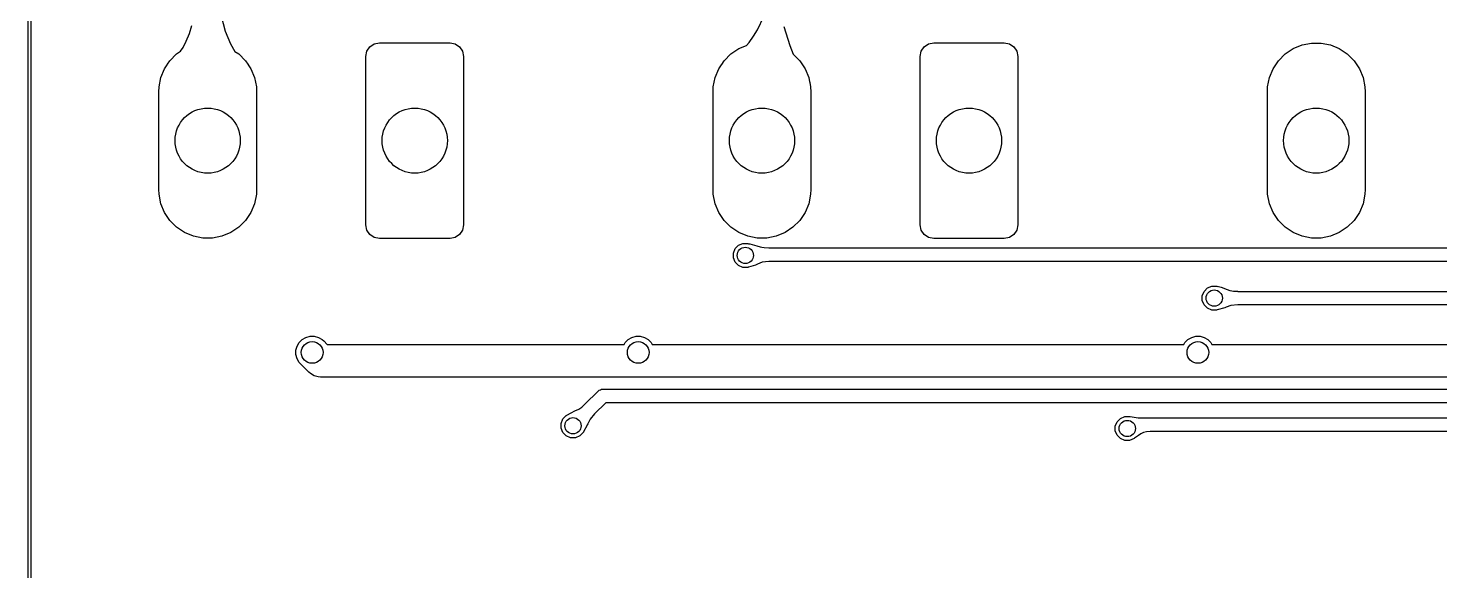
# Model space of a CAD drawing. Extents: x 89 to 178, y -115 to -57.
# Drawn here: x 88.97 to 114.95, y -85.32 to -75.33 of the extents above; entities that cross this region are included whole.
import ezdxf

# ---------------------------------------------------------------- set-up
doc = ezdxf.new("R2010")
doc.units = 0
doc.layers.add('BLACK', color=7, linetype='CONTINUOUS')

msp = doc.modelspace()

# ---------------------------------------------------------------- linework, layer by layer
at = {"layer": 'BLACK', "linetype": 'CONTINUOUS'}
for p, q in [((88.975, -106.5), (88.975, -65.5)), ((89.025, -65.524181), (89.025, -106.475818)), ((91.940218, -75.427211), (91.988395, -75.277971)), ((92.522783, -75.100444), (92.59929, -75.382925)), ((102.397829, -75.359542), (102.514893, -75.116504)), ((102.881854, -75.300312), (102.987492, -75.65036)), ((91.823265, -75.68597), (91.881375, -75.571629)), ((91.881375, -75.571629), (91.940218, -75.427211)), ((92.59929, -75.382925), (92.695766, -75.618055)), ((102.238992, -75.59551), (102.323098, -75.479939)), ((102.323098, -75.479939), (102.397829, -75.359542)), ((91.581791, -75.929046), (91.706546, -75.804291)), ((91.706546, -75.804291), (91.778933, -75.755923)), ((91.778933, -75.755923), (91.823265, -75.68597)), ((92.695766, -75.618055), (92.779386, -75.758141)), ((92.779386, -75.758141), (92.848454, -75.804291)), ((92.848454, -75.804291), (92.973209, -75.929046)), ((95.1875, -75.85), (95.20653, -75.754329)), ((95.20653, -75.754329), (95.260723, -75.673223)), ((95.260723, -75.673223), (95.341829, -75.61903)), ((95.341829, -75.61903), (95.4375, -75.6)), ((95.4375, -75.6), (96.7375, -75.6)), ((96.7375, -75.6), (96.833171, -75.61903)), ((96.833171, -75.61903), (96.914277, -75.673223)), ((96.914277, -75.673223), (96.96847, -75.754329)), ((96.96847, -75.754329), (96.9875, -75.85)), ((101.781791, -75.929046), (101.906546, -75.804291)), ((101.906546, -75.804291), (102.053243, -75.706271)), ((102.053243, -75.706271), (102.194437, -75.647786)), ((102.194437, -75.647786), (102.238992, -75.59551)), ((102.987492, -75.65036), (103.054338, -75.810175)), ((103.054338, -75.810175), (103.173209, -75.929046)), ((105.3875, -75.85), (105.40653, -75.754329)), ((105.40653, -75.754329), (105.460723, -75.673223)), ((105.460723, -75.673223), (105.541829, -75.61903)), ((105.541829, -75.61903), (105.6375, -75.6)), ((105.6375, -75.6), (106.9375, -75.6)), ((106.9375, -75.6), (107.033171, -75.61903)), ((107.033171, -75.61903), (107.114277, -75.673223)), ((107.114277, -75.673223), (107.16847, -75.754329)), ((107.16847, -75.754329), (107.1875, -75.85)), ((111.981791, -75.929046), (112.106546, -75.804291)), ((112.106546, -75.804291), (112.253243, -75.706271)), ((112.253243, -75.706271), (112.416244, -75.638754)), ((112.416244, -75.638754), (112.589285, -75.604334)), ((112.589285, -75.604334), (112.765715, -75.604334)), ((112.765715, -75.604334), (112.938756, -75.638754)), ((112.938756, -75.638754), (113.101757, -75.706271)), ((113.101757, -75.706271), (113.248454, -75.804291)), ((113.248454, -75.804291), (113.373209, -75.929046)), ((91.416254, -76.238744), (91.483771, -76.075743)), ((91.483771, -76.075743), (91.531492, -76.004322)), ((91.529177, -75.999987), (91.538684, -75.993559)), ((91.531492, -76.004322), (91.529177, -75.999987)), ((91.538684, -75.993559), (91.581791, -75.929046)), ((92.973209, -75.929046), (93.016038, -75.993144)), ((93.016038, -75.993144), (93.025823, -75.999987)), ((93.025823, -75.999987), (93.023507, -76.004322)), ((93.023507, -76.004322), (93.071229, -76.075743)), ((93.071229, -76.075743), (93.138746, -76.238744)), ((95.1875, -78.95), (95.1875, -75.85)), ((96.9875, -75.85), (96.9875, -78.95)), ((101.616254, -76.238744), (101.683771, -76.075743)), ((101.683771, -76.075743), (101.731492, -76.004322)), ((101.729177, -75.999987), (101.736914, -75.996208)), ((101.731492, -76.004322), (101.729177, -75.999987)), ((101.736914, -75.996208), (101.781791, -75.929046)), ((103.173209, -75.929046), (103.271229, -76.075743)), ((103.271229, -76.075743), (103.338746, -76.238744)), ((105.3875, -78.95), (105.3875, -75.85)), ((107.1875, -75.85), (107.1875, -78.95)), ((111.816254, -76.238744), (111.883771, -76.075743)), ((111.883771, -76.075743), (111.981791, -75.929046)), ((113.373209, -75.929046), (113.471229, -76.075743)), ((113.471229, -76.075743), (113.538746, -76.238744)), ((91.381834, -76.411785), (91.416254, -76.238744)), ((93.138746, -76.238744), (93.173166, -76.411785)), ((101.581834, -76.411785), (101.616254, -76.238744)), ((103.338746, -76.238744), (103.354301, -76.316946)), ((103.354301, -76.316946), (103.360207, -76.324419)), ((103.360207, -76.324419), (103.35665, -76.328756)), ((103.35665, -76.328756), (103.373166, -76.411785)), ((111.781834, -76.411785), (111.816254, -76.238744)), ((113.538746, -76.238744), (113.573166, -76.411785)), ((91.3775, -76.5), (91.381834, -76.411785)), ((91.3775, -78.3), (91.3775, -76.5)), ((93.173166, -76.411785), (93.1775, -76.5)), ((93.1775, -76.5), (93.1775, -78.3)), ((101.5775, -76.5), (101.581834, -76.411785)), ((101.5775, -78.3), (101.5775, -76.5)), ((103.373166, -76.411785), (103.3775, -76.5)), ((103.3775, -76.5), (103.3775, -78.3)), ((111.7775, -76.5), (111.781834, -76.411785)), ((111.7775, -78.3), (111.7775, -76.5)), ((113.573166, -76.411785), (113.5775, -76.5)), ((113.5775, -76.5), (113.5775, -78.3)), ((91.381834, -78.388215), (91.3775, -78.3)), ((91.416254, -78.561256), (91.381834, -78.388215)), ((93.173166, -78.388215), (93.138746, -78.561256)), ((93.1775, -78.3), (93.173166, -78.388215)), ((101.581834, -78.388215), (101.5775, -78.3)), ((101.616254, -78.561256), (101.581834, -78.388215)), ((103.373166, -78.388215), (103.338746, -78.561256)), ((103.3775, -78.3), (103.373166, -78.388215)), ((111.781834, -78.388215), (111.7775, -78.3)), ((111.816254, -78.561256), (111.781834, -78.388215)), ((113.573166, -78.388215), (113.538746, -78.561256)), ((113.5775, -78.3), (113.573166, -78.388215)), ((91.483771, -78.724257), (91.416254, -78.561256)), ((93.138746, -78.561256), (93.071229, -78.724257)), ((101.683771, -78.724257), (101.616254, -78.561256)), ((103.338746, -78.561256), (103.271229, -78.724257)), ((111.883771, -78.724257), (111.816254, -78.561256)), ((113.538746, -78.561256), (113.471229, -78.724257)), ((91.581791, -78.870954), (91.483771, -78.724257)), ((91.706546, -78.995709), (91.581791, -78.870954)), ((92.973209, -78.870954), (92.848454, -78.995709)), ((93.071229, -78.724257), (92.973209, -78.870954)), ((95.20653, -79.045671), (95.1875, -78.95)), ((96.9875, -78.95), (96.96847, -79.045671)), ((101.781791, -78.870954), (101.683771, -78.724257)), ((101.906546, -78.995709), (101.781791, -78.870954)), ((103.173209, -78.870954), (103.048454, -78.995709)), ((103.271229, -78.724257), (103.173209, -78.870954)), ((105.40653, -79.045671), (105.3875, -78.95)), ((107.1875, -78.95), (107.16847, -79.045671)), ((111.981791, -78.870954), (111.883771, -78.724257)), ((112.106546, -78.995709), (111.981791, -78.870954)), ((113.373209, -78.870954), (113.248454, -78.995709)), ((113.471229, -78.724257), (113.373209, -78.870954)), ((91.853243, -79.093729), (91.706546, -78.995709)), ((92.016244, -79.161246), (91.853243, -79.093729)), ((92.189285, -79.195666), (92.016244, -79.161246)), ((92.365715, -79.195666), (92.189285, -79.195666)), ((92.538756, -79.161246), (92.365715, -79.195666)), ((92.701757, -79.093729), (92.538756, -79.161246)), ((92.848454, -78.995709), (92.701757, -79.093729)), ((95.260723, -79.126777), (95.20653, -79.045671)), ((95.341829, -79.18097), (95.260723, -79.126777)), ((95.4375, -79.2), (95.341829, -79.18097)), ((96.7375, -79.2), (95.4375, -79.2)), ((96.833171, -79.18097), (96.7375, -79.2)), ((96.914277, -79.126777), (96.833171, -79.18097)), ((96.96847, -79.045671), (96.914277, -79.126777)), ((102.053243, -79.093729), (101.906546, -78.995709)), ((102.216244, -79.161246), (102.053243, -79.093729)), ((102.389285, -79.195666), (102.216244, -79.161246)), ((102.565715, -79.195666), (102.389285, -79.195666)), ((102.738756, -79.161246), (102.565715, -79.195666)), ((102.901757, -79.093729), (102.738756, -79.161246)), ((103.048454, -78.995709), (102.901757, -79.093729)), ((105.460723, -79.126777), (105.40653, -79.045671)), ((105.541829, -79.18097), (105.460723, -79.126777)), ((105.6375, -79.2), (105.541829, -79.18097)), ((106.9375, -79.2), (105.6375, -79.2)), ((107.033171, -79.18097), (106.9375, -79.2)), ((107.114277, -79.126777), (107.033171, -79.18097)), ((107.16847, -79.045671), (107.114277, -79.126777)), ((112.253243, -79.093729), (112.106546, -78.995709)), ((112.416244, -79.161246), (112.253243, -79.093729)), ((112.589285, -79.195666), (112.416244, -79.161246)), ((112.765715, -79.195666), (112.589285, -79.195666)), ((112.938756, -79.161246), (112.765715, -79.195666)), ((113.101757, -79.093729), (112.938756, -79.161246)), ((113.248454, -78.995709), (113.101757, -79.093729)), ((101.950694, -79.469588), (101.98429, -79.38848)), ((101.950694, -79.557378), (101.950694, -79.469588)), ((101.98429, -79.38848), (102.046368, -79.326402)), ((102.046368, -79.326402), (102.127476, -79.292806)), ((102.127476, -79.292806), (102.215266, -79.292806)), ((102.215266, -79.292806), (102.227632, -79.297928)), ((102.227632, -79.297928), (102.251537, -79.302683)), ((102.251537, -79.302683), (102.252261, -79.302853)), ((102.252261, -79.302853), (102.380512, -79.337684)), ((102.380512, -79.337684), (102.380829, -79.337775)), ((102.380829, -79.337775), (102.445736, -79.357787)), ((102.445736, -79.357787), (102.475418, -79.363067)), ((102.475418, -79.363067), (102.516339, -79.370347)), ((102.516339, -79.370347), (102.51634, -79.370347)), ((102.51634, -79.370347), (102.516346, -79.370348)), ((102.516346, -79.370348), (102.605889, -79.374484)), ((102.605889, -79.374484), (102.606988, -79.375)), ((102.606988, -79.375), (119.4, -79.375)), ((101.98429, -79.638486), (101.950694, -79.557378)), ((102.046368, -79.700564), (101.98429, -79.638486)), ((102.127476, -79.73416), (102.046368, -79.700564)), ((102.215266, -79.73416), (102.127476, -79.73416)), ((102.224945, -79.73015), (102.215266, -79.73416)), ((102.227577, -79.730406), (102.224945, -79.73015)), ((102.355471, -79.69141), (102.227577, -79.730406)), ((102.356914, -79.690864), (102.355471, -79.69141)), ((102.393755, -79.674059), (102.356914, -79.690864)), ((102.393759, -79.674058), (102.393755, -79.674059)), ((102.482181, -79.639508), (102.393759, -79.674058)), ((102.482183, -79.639507), (102.482181, -79.639508)), ((102.606599, -79.626124), (102.482183, -79.639507)), ((102.608948, -79.625), (102.606599, -79.626124)), ((119.348224, -79.625), (102.608948, -79.625)), ((110.579323, -80.256107), (110.612919, -80.174999)), ((110.579323, -80.343897), (110.579323, -80.256107)), ((110.612919, -80.174999), (110.674997, -80.112921)), ((110.674997, -80.112921), (110.756105, -80.079325)), ((110.756105, -80.079325), (110.843895, -80.079325)), ((110.843895, -80.079325), (110.852325, -80.082817)), ((110.852325, -80.082817), (110.855238, -80.082251)), ((110.855238, -80.082251), (110.855794, -80.082378)), ((110.855794, -80.082378), (110.926575, -80.100541)), ((110.926575, -80.100541), (110.945656, -80.105438)), ((110.945656, -80.105438), (110.946823, -80.105804)), ((110.946823, -80.105804), (111.017301, -80.131993)), ((111.017301, -80.131993), (111.038544, -80.139549)), ((111.038544, -80.139549), (111.090245, -80.157941)), ((111.090245, -80.157941), (111.12277, -80.164153)), ((111.12277, -80.164153), (111.155289, -80.170365)), ((111.155289, -80.170365), (111.155291, -80.170365)), ((111.155291, -80.170365), (111.155296, -80.170366)), ((111.155296, -80.170366), (111.234576, -80.174429)), ((111.234576, -80.174429), (111.235772, -80.174998)), ((111.235772, -80.174998), (124.899998, -80.174998)), ((110.612919, -80.425005), (110.579323, -80.343897)), ((110.674997, -80.487083), (110.612919, -80.425005)), ((110.756105, -80.520679), (110.674997, -80.487083)), ((110.843895, -80.520679), (110.756105, -80.520679)), ((110.853222, -80.516815), (110.843895, -80.520679)), ((110.856093, -80.517132), (110.853222, -80.516815)), ((110.995726, -80.476535), (110.856093, -80.517132)), ((110.996786, -80.476171), (110.995726, -80.476535)), ((111.017303, -80.468006), (110.996786, -80.476171)), ((111.108368, -80.437533), (111.017303, -80.468006)), ((111.235041, -80.425969), (111.108368, -80.437533)), ((111.237113, -80.424998), (111.235041, -80.425969)), ((124.848222, -80.424998), (111.237113, -80.424998)), ((94.017372, -81.061994), (94.085195, -81.022836)), ((94.085195, -81.022836), (94.160842, -81.002567)), ((94.160842, -81.002567), (94.239158, -81.002567)), ((94.239158, -81.002567), (94.314805, -81.022836)), ((94.314805, -81.022836), (94.382628, -81.061994)), ((100.017372, -81.061994), (100.085195, -81.022836)), ((100.085195, -81.022836), (100.160842, -81.002567)), ((100.160842, -81.002567), (100.239158, -81.002567)), ((100.239158, -81.002567), (100.314805, -81.022836)), ((100.314805, -81.022836), (100.382628, -81.061994)), ((110.317372, -81.061994), (110.385195, -81.022836)), ((110.385195, -81.022836), (110.460842, -81.002567)), ((110.460842, -81.002567), (110.539158, -81.002567)), ((110.539158, -81.002567), (110.614805, -81.022836)), ((110.614805, -81.022836), (110.682628, -81.061994)), ((93.902567, -81.260842), (93.922836, -81.185195)), ((93.902567, -81.339158), (93.902567, -81.260842)), ((93.922836, -81.185195), (93.961994, -81.117372)), ((93.961994, -81.117372), (94.017372, -81.061994)), ((94.382628, -81.061994), (94.412132, -81.087868)), ((94.412132, -81.087868), (94.476266, -81.152002)), ((94.476266, -81.152002), (99.942, -81.152002)), ((99.942, -81.152002), (99.961994, -81.117372)), ((99.961994, -81.117372), (100.017372, -81.061994)), ((100.382628, -81.061994), (100.438006, -81.117372)), ((100.438006, -81.117372), (100.458, -81.152002)), ((100.458, -81.152002), (110.242, -81.152002)), ((110.242, -81.152002), (110.261994, -81.117372)), ((110.261994, -81.117372), (110.317372, -81.061994)), ((110.682628, -81.061994), (110.738006, -81.117372)), ((110.738006, -81.117372), (110.758, -81.152002)), ((110.758, -81.152002), (118.318333, -81.152002)), ((93.922836, -81.414805), (93.902567, -81.339158)), ((93.961994, -81.482628), (93.922836, -81.414805)), ((93.987868, -81.512132), (93.961994, -81.482628)), ((94.13987, -81.664134), (93.987868, -81.512132)), ((94.169374, -81.690008), (94.13987, -81.664134)), ((94.237197, -81.729166), (94.169374, -81.690008)), ((94.312844, -81.749435), (94.237197, -81.729166)), ((94.352002, -81.752002), (94.312844, -81.749435)), ((128.448, -81.752002), (94.352002, -81.752002)), ((99.21975, -82.253472), (99.461611, -82.011612)), ((99.461611, -82.011612), (99.480553, -81.996067)), ((99.480553, -81.996067), (99.480554, -81.996066)), ((99.480554, -81.996066), (99.506949, -81.985133)), ((99.506949, -81.985133), (99.525613, -81.977402)), ((99.525613, -81.977402), (99.525614, -81.977402)), ((99.525614, -81.977402), (99.55, -81.975)), ((99.55, -81.975), (130.686555, -81.975)), ((99.104786, -82.344315), (99.159569, -82.307103)), ((99.159569, -82.307103), (99.2185, -82.253917)), ((99.2185, -82.253917), (99.21975, -82.253472)), ((99.601777, -82.225), (99.397472, -82.429304)), ((130.687342, -82.225), (99.601777, -82.225)), ((98.779323, -82.606105), (98.812919, -82.524997)), ((98.812919, -82.524997), (98.874997, -82.462919)), ((98.874997, -82.462919), (98.883427, -82.459426)), ((98.883427, -82.459426), (98.885087, -82.456967)), ((98.885087, -82.456967), (98.88557, -82.456663)), ((98.88557, -82.456663), (98.965419, -82.409427)), ((98.965419, -82.409427), (98.966493, -82.408865)), ((98.966493, -82.408865), (99.034858, -82.377545)), ((99.034858, -82.377545), (99.104786, -82.344315)), ((99.3153, -82.529203), (99.272458, -82.615134)), ((99.396694, -82.431455), (99.3153, -82.529203)), ((99.397472, -82.429304), (99.396694, -82.431455)), ((108.979323, -82.656105), (109.012919, -82.574997)), ((109.012919, -82.574997), (109.074997, -82.512919)), ((109.074997, -82.512919), (109.156105, -82.479323)), ((109.156105, -82.479323), (109.243895, -82.479323)), ((109.243895, -82.479323), (109.250438, -82.482033)), ((109.250438, -82.482033), (109.254938, -82.481052)), ((109.254938, -82.481052), (109.401499, -82.504)), ((109.401499, -82.504), (131.062887, -82.504)), ((98.779323, -82.693895), (98.779323, -82.606105)), ((98.812919, -82.775003), (98.779323, -82.693895)), ((98.874997, -82.837081), (98.812919, -82.775003)), ((98.956105, -82.870677), (98.874997, -82.837081)), ((99.125003, -82.837081), (99.043895, -82.870677)), ((99.187081, -82.775003), (99.125003, -82.837081)), ((99.190944, -82.765674), (99.187081, -82.775003)), ((99.193198, -82.763869), (99.190944, -82.765674)), ((99.263231, -82.636421), (99.193198, -82.763869)), ((99.263723, -82.635414), (99.263231, -82.636421)), ((99.272458, -82.615134), (99.263723, -82.635414)), ((108.979323, -82.743895), (108.979323, -82.656105)), ((109.012919, -82.825003), (108.979323, -82.743895)), ((109.074997, -82.887081), (109.012919, -82.825003)), ((109.404422, -82.830066), (109.334795, -82.88005)), ((109.404441, -82.830053), (109.404422, -82.830066)), ((109.451872, -82.795862), (109.404441, -82.830053)), ((109.497416, -82.772196), (109.451872, -82.795862)), ((109.553974, -82.758446), (109.497416, -82.772196)), ((109.623396, -82.75461), (109.553974, -82.758446)), ((109.624761, -82.754), (109.623396, -82.75461)), ((131.06423, -82.754), (109.624761, -82.754)), ((99.043895, -82.870677), (98.956105, -82.870677)), ((109.156105, -82.920677), (109.074997, -82.887081)), ((109.243895, -82.920677), (109.156105, -82.920677)), ((109.325003, -82.887081), (109.243895, -82.920677)), ((109.33119, -82.880893), (109.325003, -82.887081)), ((109.334795, -82.88005), (109.33119, -82.880893))]:
    msp.add_line(p, q, dxfattribs=at)
at = {"layer": 'BLACK'}
for centre, radius in [((92.2775, -77.4), 0.6), ((92.2775, -77.4), 0.6), ((96.0875, -77.4), 0.6), ((96.0875, -77.4), 0.6), ((102.4775, -77.4), 0.6), ((102.4775, -77.4), 0.6), ((106.2875, -77.4), 0.6), ((106.2875, -77.4), 0.6), ((112.6775, -77.4), 0.6), ((112.6775, -77.4), 0.6), ((102.171371, -79.513483), 0.15), ((110.8, -80.300002), 0.15), ((94.2, -81.3), 0.2), ((100.2, -81.3), 0.2), ((110.5, -81.3), 0.2), ((99, -82.65), 0.15), ((109.2, -82.7), 0.15)]:
    msp.add_circle(centre, radius, dxfattribs=at)
at = {"layer": 'WHITE'}
for centre, radius in [((92.2775, -77.4), 0.6), ((96.0875, -77.4), 0.6), ((102.4775, -77.4), 0.6), ((106.2875, -77.4), 0.6), ((112.6775, -77.4), 0.6), ((102.171371, -79.513483), 0.15), ((110.8, -80.300002), 0.15), ((94.2, -81.3), 0.2), ((100.2, -81.3), 0.2), ((110.5, -81.3), 0.2), ((99, -82.65), 0.15), ((109.2, -82.7), 0.15)]:
    msp.add_circle(centre, radius, dxfattribs=at)

doc.saveas('drawing.dxf')
